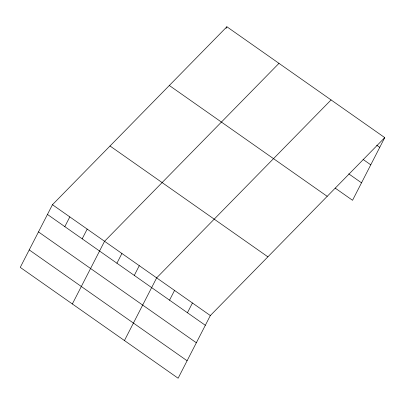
<?xml version="1.0" encoding="UTF-8"?>
<svg xmlns="http://www.w3.org/2000/svg" width="405" height="405" viewBox="0 0 405 405"><rect width="100%" height="100%" fill="white"/><g stroke="black" fill="none" stroke-linecap="round" stroke-linejoin="round"><path stroke-width="0.61" d="M52.458 204.712L20.25 267.381L178.119 378.229L210.327 315.556L384.75 137.619L226.881 26.77L52.458 204.712L210.327 315.556M64.82 226.638L69.822 216.903M82.185 238.834L87.191 229.098M72.348 303.963L104.556 241.289L278.979 63.352M226.046 28.396L226.881 26.77M116.918 263.22L121.92 253.484M134.283 275.41L139.285 265.675M124.446 340.539L156.654 277.87L331.072 99.929M169.543 300.166L174.545 290.431M187.434 312.731L192.436 302.996M384.75 137.619L352.542 200.288L335.163 188.087M376.68 145.203L379.748 147.354M363.103 159.438L370.767 164.825M348.74 173.846L361.518 182.822M169.32 85.49L327.189 196.339M110.018 145.992L267.887 256.836M47.456 214.447L205.325 325.291M38.48 231.913L196.349 342.762M29.226 249.91L187.1 360.759"/></g></svg>
